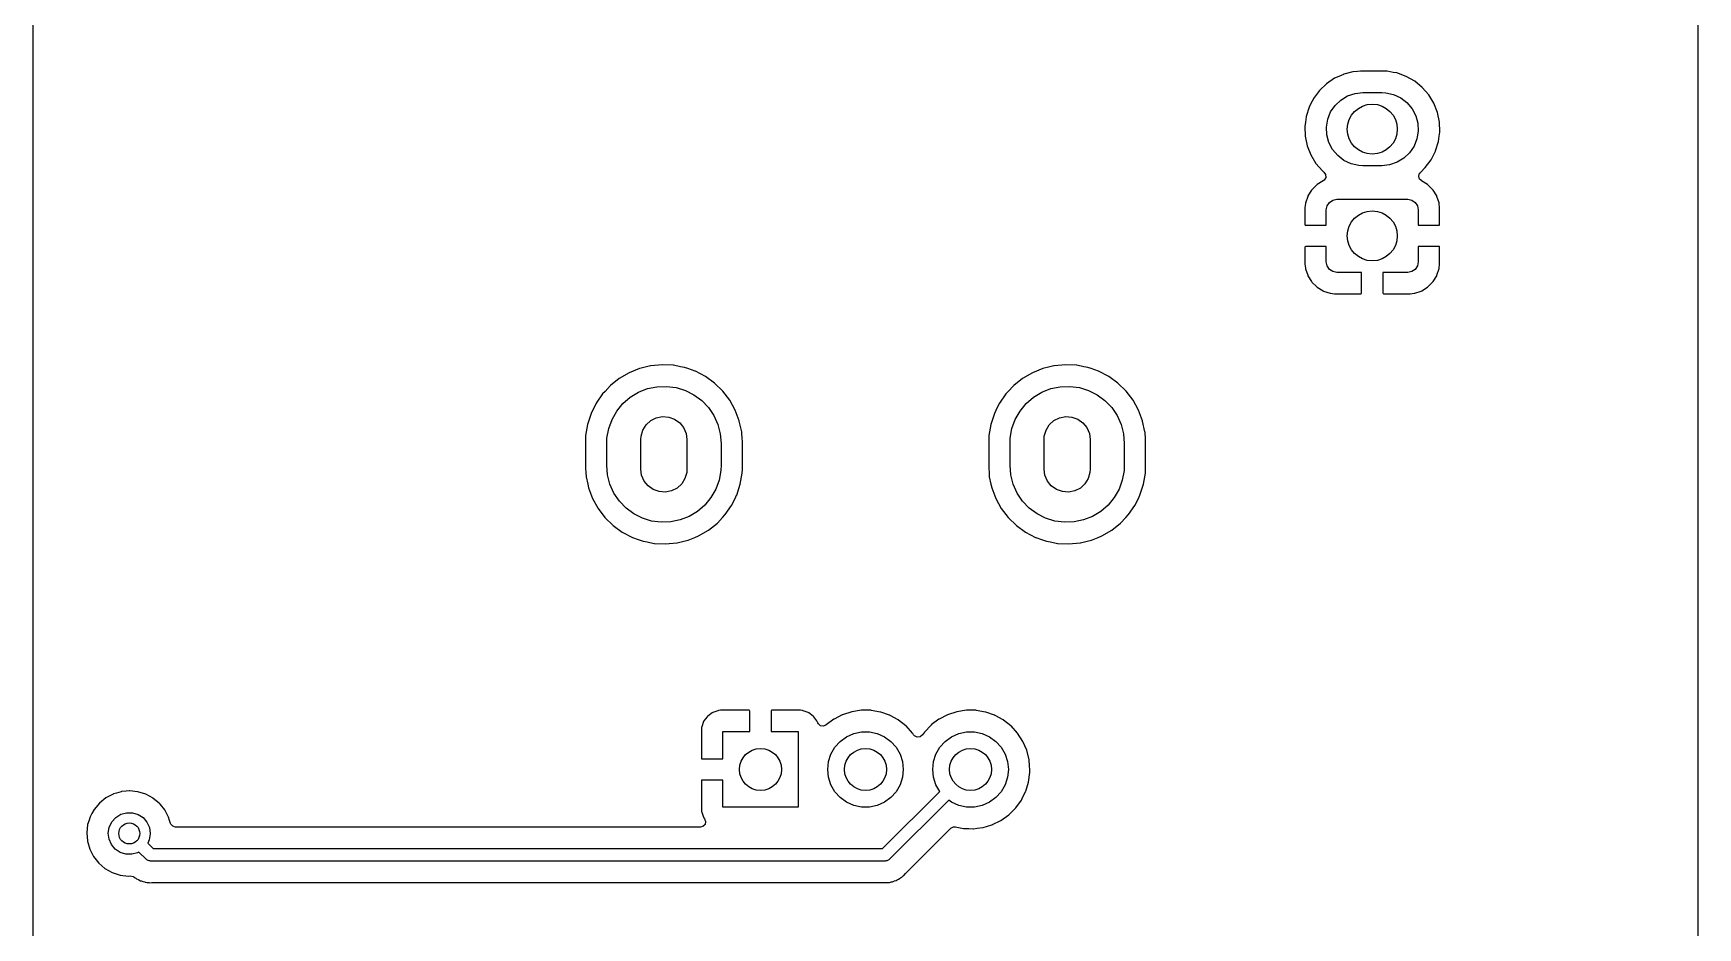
# Model space of a CAD drawing. Extents: x 84 to 124, y -235 to -33.
# Drawn here: x 84.33 to 123.95, y -183.48 to -162.19 of the extents above; entities that cross this region are included whole.
import ezdxf

# ---------------------------------------------------------------- set-up
doc = ezdxf.new("R2010")
doc.units = 0
doc.layers.add('BLACK', color=7, linetype='CONTINUOUS')

msp = doc.modelspace()

# ---------------------------------------------------------------- linework, layer by layer
at = {"layer": 'BLACK', "linetype": 'CONTINUOUS'}
for p, q in [((84.3285, -234.96), (84.3285, -33.0295)), ((123.951, -33.0295), (123.951, -234.96)), ((115.406, -163.222), (115.307, -163.266)), ((115.516, -163.172), (115.406, -163.222)), ((115.52, -163.17), (115.516, -163.172)), ((115.516, -163.172), (115.516, -163.172)), ((115.526, -163.169), (115.52, -163.17)), ((115.742, -163.113), (115.526, -163.169)), ((115.526, -163.169), (115.526, -163.169)), ((115.747, -163.111), (115.742, -163.113)), ((115.742, -163.113), (115.742, -163.113)), ((115.752, -163.111), (115.747, -163.111)), ((115.853, -163.102), (115.752, -163.111)), ((115.752, -163.111), (115.752, -163.111)), ((115.921, -163.096), (115.853, -163.102)), ((116.536, -163.096), (115.921, -163.096)), ((116.537, -163.097), (116.536, -163.096)), ((116.556, -163.097), (116.537, -163.097)), ((116.537, -163.097), (116.537, -163.097)), ((116.56, -163.098), (116.556, -163.097)), ((116.556, -163.097), (116.556, -163.097)), ((116.704, -163.124), (116.56, -163.098)), ((116.785, -163.138), (116.704, -163.124)), ((116.79, -163.139), (116.785, -163.138)), ((116.785, -163.138), (116.785, -163.138)), ((117.01, -163.219), (116.79, -163.139)), ((117.214, -163.335), (117.01, -163.219)), ((114.944, -163.558), (114.804, -163.746)), ((115.113, -163.397), (114.944, -163.558)), ((115.307, -163.266), (115.113, -163.397)), ((115.615, -163.685), (115.793, -163.625)), ((115.793, -163.625), (115.98, -163.605)), ((115.98, -163.605), (116.43, -163.605)), ((116.43, -163.605), (116.527, -163.61)), ((116.527, -163.61), (116.71, -163.651)), ((117.395, -163.483), (117.214, -163.335)), ((117.548, -163.66), (117.395, -163.483)), ((114.698, -163.954), (114.629, -164.178)), ((114.744, -163.865), (114.698, -163.954)), ((114.802, -163.751), (114.744, -163.865)), ((114.804, -163.746), (114.802, -163.751)), ((114.802, -163.751), (114.802, -163.751)), ((115.212, -164.067), (115.317, -163.911)), ((115.317, -163.911), (115.454, -163.782)), ((115.454, -163.782), (115.615, -163.685)), ((116.71, -163.651), (116.881, -163.731)), ((116.881, -163.731), (117.03, -163.845)), ((117.03, -163.845), (117.151, -163.989)), ((117.151, -163.989), (117.239, -164.155)), ((117.669, -163.86), (117.548, -163.66)), ((117.755, -164.077), (117.669, -163.86)), ((114.611, -164.312), (114.598, -164.41)), ((114.598, -164.41), (114.607, -164.644)), ((114.628, -164.183), (114.611, -164.312)), ((114.629, -164.178), (114.628, -164.183)), ((114.628, -164.183), (114.628, -164.183)), ((115.111, -164.426), (115.142, -164.241)), ((115.121, -164.614), (115.111, -164.426)), ((115.142, -164.241), (115.212, -164.067)), ((117.239, -164.155), (117.289, -164.336)), ((117.289, -164.336), (117.299, -164.524)), ((117.803, -164.306), (117.755, -164.077)), ((117.812, -164.54), (117.803, -164.306)), ((114.607, -164.644), (114.655, -164.873)), ((115.171, -164.795), (115.121, -164.614)), ((115.259, -164.961), (115.171, -164.795)), ((117.268, -164.709), (117.198, -164.883)), ((117.299, -164.524), (117.268, -164.709)), ((117.712, -164.995), (117.781, -164.772)), ((117.781, -164.772), (117.798, -164.644)), ((117.798, -164.644), (117.811, -164.545)), ((117.811, -164.545), (117.812, -164.54)), ((117.811, -164.545), (117.811, -164.545)), ((114.655, -164.873), (114.741, -165.09)), ((114.741, -165.09), (114.862, -165.29)), ((115.38, -165.105), (115.259, -164.961)), ((115.529, -165.219), (115.38, -165.105)), ((115.7, -165.299), (115.529, -165.219)), ((116.956, -165.168), (116.795, -165.265)), ((117.093, -165.039), (116.956, -165.168)), ((117.198, -164.883), (117.093, -165.039)), ((117.466, -165.392), (117.606, -165.204)), ((117.606, -165.204), (117.661, -165.095)), ((117.661, -165.095), (117.709, -165)), ((117.709, -165), (117.712, -164.995)), ((117.709, -165), (117.709, -165)), ((114.862, -165.29), (115.015, -165.467)), ((115.015, -165.467), (115.02, -165.47)), ((115.02, -165.47), (115.053, -165.498)), ((115.053, -165.498), (115.093, -165.556)), ((115.093, -165.556), (115.095, -165.627)), ((115.883, -165.34), (115.7, -165.299)), ((115.98, -165.345), (115.883, -165.34)), ((116.43, -165.345), (115.98, -165.345)), ((116.617, -165.325), (116.43, -165.345)), ((116.795, -165.265), (116.617, -165.325)), ((117.31, -165.594), (117.33, -165.526)), ((117.329, -165.662), (117.31, -165.594)), ((117.33, -165.526), (117.349, -165.504)), ((117.349, -165.504), (117.466, -165.392)), ((114.757, -165.928), (114.672, -166.066)), ((114.766, -165.917), (114.757, -165.928)), ((114.881, -165.802), (114.766, -165.917)), ((114.892, -165.793), (114.881, -165.802)), ((115.036, -165.704), (114.892, -165.793)), ((115.058, -165.688), (115.036, -165.703)), ((115.036, -165.703), (115.036, -165.704)), ((115.095, -165.627), (115.058, -165.688)), ((117.374, -165.701), (117.329, -165.662)), ((117.373, -165.703), (117.374, -165.701)), ((117.517, -165.792), (117.373, -165.703)), ((117.528, -165.801), (117.517, -165.792)), ((117.643, -165.916), (117.528, -165.801)), ((117.652, -165.927), (117.643, -165.916)), ((117.737, -166.065), (117.652, -165.927)), ((114.612, -166.247), (114.602, -166.341)), ((114.602, -166.341), (114.602, -166.348)), ((114.602, -166.348), (114.602, -166.743)), ((114.615, -166.234), (114.612, -166.247)), ((114.666, -166.079), (114.615, -166.234)), ((114.672, -166.066), (114.666, -166.079)), ((115.11, -166.395), (115.129, -166.299)), ((115.11, -166.761), (115.11, -166.395)), ((115.129, -166.299), (115.183, -166.218)), ((115.183, -166.218), (115.264, -166.164)), ((115.264, -166.164), (115.36, -166.145)), ((115.36, -166.145), (117.05, -166.145)), ((117.05, -166.145), (117.146, -166.164)), ((117.146, -166.164), (117.227, -166.218)), ((117.227, -166.218), (117.281, -166.299)), ((117.281, -166.299), (117.3, -166.395)), ((117.3, -166.395), (117.3, -166.761)), ((117.743, -166.078), (117.737, -166.065)), ((117.795, -166.232), (117.743, -166.078)), ((117.798, -166.246), (117.795, -166.232)), ((117.808, -166.341), (117.798, -166.246)), ((117.808, -166.348), (117.808, -166.341)), ((117.808, -166.747), (117.808, -166.348)), ((114.602, -166.743), (114.606, -166.758)), ((114.606, -166.758), (114.608, -166.759)), ((114.608, -166.759), (114.616, -166.761)), ((114.616, -166.761), (115.11, -166.761)), ((117.3, -166.761), (117.79, -166.761)), ((117.79, -166.761), (117.805, -166.757)), ((117.805, -166.757), (117.806, -166.755)), ((117.806, -166.755), (117.808, -166.747)), ((114.604, -167.275), (114.602, -167.283)), ((114.602, -167.283), (114.602, -167.682)), ((114.605, -167.273), (114.604, -167.275)), ((114.62, -167.269), (114.605, -167.273)), ((115.11, -167.269), (114.62, -167.269)), ((115.11, -167.635), (115.11, -167.269)), ((117.794, -167.269), (117.3, -167.269)), ((117.3, -167.269), (117.3, -167.635)), ((117.802, -167.271), (117.794, -167.269)), ((117.804, -167.272), (117.802, -167.271)), ((117.808, -167.287), (117.804, -167.272)), ((117.808, -167.682), (117.808, -167.287)), ((114.602, -167.682), (114.602, -167.689)), ((114.602, -167.689), (114.612, -167.784)), ((114.612, -167.784), (114.615, -167.798)), ((114.615, -167.798), (114.667, -167.952)), ((114.667, -167.952), (114.673, -167.965)), ((114.673, -167.965), (114.758, -168.103)), ((115.129, -167.731), (115.11, -167.635)), ((115.183, -167.812), (115.129, -167.731)), ((115.264, -167.866), (115.183, -167.812)), ((115.36, -167.885), (115.264, -167.866)), ((115.951, -167.885), (115.36, -167.885)), ((115.951, -168.379), (115.951, -167.885)), ((117.05, -167.885), (116.459, -167.885)), ((116.459, -167.885), (116.459, -168.375)), ((117.146, -167.866), (117.05, -167.885)), ((117.227, -167.812), (117.146, -167.866)), ((117.281, -167.731), (117.227, -167.812)), ((117.3, -167.635), (117.281, -167.731)), ((117.653, -168.102), (117.738, -167.964)), ((117.738, -167.964), (117.744, -167.951)), ((117.744, -167.951), (117.795, -167.796)), ((117.795, -167.796), (117.798, -167.783)), ((117.798, -167.783), (117.808, -167.689)), ((117.808, -167.689), (117.808, -167.682)), ((114.758, -168.103), (114.767, -168.114)), ((114.767, -168.114), (114.882, -168.229)), ((114.882, -168.229), (114.893, -168.238)), ((114.893, -168.238), (115.031, -168.323)), ((115.031, -168.323), (115.044, -168.329)), ((115.044, -168.329), (115.199, -168.38)), ((115.199, -168.38), (115.212, -168.383)), ((115.212, -168.383), (115.306, -168.393)), ((115.306, -168.393), (115.313, -168.393)), ((115.313, -168.393), (115.933, -168.393)), ((115.933, -168.393), (115.948, -168.389)), ((115.948, -168.389), (115.949, -168.387)), ((115.949, -168.387), (115.951, -168.379)), ((116.459, -168.375), (116.463, -168.39)), ((116.463, -168.39), (116.465, -168.391)), ((116.465, -168.391), (116.473, -168.393)), ((116.473, -168.393), (117.097, -168.393)), ((117.097, -168.393), (117.104, -168.393)), ((117.104, -168.393), (117.199, -168.383)), ((117.199, -168.383), (117.213, -168.38)), ((117.213, -168.38), (117.367, -168.328)), ((117.367, -168.328), (117.38, -168.322)), ((117.38, -168.322), (117.518, -168.237)), ((117.518, -168.237), (117.529, -168.228)), ((117.529, -168.228), (117.644, -168.113)), ((117.644, -168.113), (117.653, -168.102)), ((98.5128, -170.274), (98.2788, -170.411)), ((98.5171, -170.272), (98.5128, -170.274)), ((98.7599, -170.174), (98.5171, -170.272)), ((98.7642, -170.172), (98.7599, -170.174)), ((98.7599, -170.174), (98.7599, -170.174)), ((98.8931, -170.141), (98.7642, -170.172)), ((99.0231, -170.109), (98.8931, -170.141)), ((99.0276, -170.108), (99.0231, -170.109)), ((99.0231, -170.109), (99.0231, -170.109)), ((99.2975, -170.082), (99.0276, -170.108)), ((99.3021, -170.082), (99.2975, -170.082)), ((99.5638, -170.095), (99.3021, -170.082)), ((99.3021, -170.082), (99.3021, -170.082)), ((99.5683, -170.095), (99.5638, -170.095)), ((99.5638, -170.095), (99.5638, -170.095)), ((99.5728, -170.096), (99.5683, -170.095)), ((99.7363, -170.129), (99.5728, -170.096)), ((99.5728, -170.096), (99.5728, -170.096)), ((99.8344, -170.148), (99.7363, -170.129)), ((99.908, -170.174), (99.8344, -170.148)), ((100.086, -170.237), (99.908, -170.174)), ((100.09, -170.238), (100.086, -170.237)), ((100.086, -170.237), (100.086, -170.237)), ((100.33, -170.364), (100.09, -170.238)), ((100.549, -170.524), (100.33, -170.364)), ((108.113, -170.274), (107.879, -170.411)), ((108.117, -170.272), (108.113, -170.274)), ((108.36, -170.174), (108.117, -170.272)), ((108.364, -170.172), (108.36, -170.174)), ((108.36, -170.174), (108.36, -170.174)), ((108.493, -170.141), (108.364, -170.172)), ((108.623, -170.109), (108.493, -170.141)), ((108.628, -170.108), (108.623, -170.109)), ((108.623, -170.109), (108.623, -170.109)), ((108.897, -170.082), (108.628, -170.108)), ((108.902, -170.082), (108.897, -170.082)), ((109.164, -170.095), (108.902, -170.082)), ((108.902, -170.082), (108.902, -170.082)), ((109.168, -170.095), (109.164, -170.095)), ((109.164, -170.095), (109.164, -170.095)), ((109.173, -170.096), (109.168, -170.095)), ((109.336, -170.129), (109.173, -170.096)), ((109.173, -170.096), (109.173, -170.096)), ((109.434, -170.148), (109.336, -170.129)), ((109.508, -170.174), (109.434, -170.148)), ((109.686, -170.237), (109.508, -170.174)), ((109.69, -170.238), (109.686, -170.237)), ((109.686, -170.237), (109.686, -170.237)), ((109.93, -170.364), (109.69, -170.238)), ((110.149, -170.524), (109.93, -170.364)), ((97.9392, -170.717), (97.882, -170.779)), ((98.0639, -170.584), (97.9392, -170.717)), ((98.0671, -170.58), (98.0639, -170.584)), ((98.2788, -170.411), (98.0671, -170.58)), ((98.5387, -170.856), (98.7353, -170.737)), ((98.7353, -170.737), (98.9492, -170.652)), ((98.9492, -170.652), (99.1743, -170.605)), ((99.1743, -170.605), (99.4041, -170.597)), ((99.4041, -170.597), (99.632, -170.627)), ((99.632, -170.627), (99.8517, -170.695)), ((99.8517, -170.695), (100.057, -170.799)), ((100.743, -170.714), (100.549, -170.524)), ((100.908, -170.929), (100.743, -170.714)), ((107.539, -170.717), (107.482, -170.779)), ((107.664, -170.584), (107.539, -170.717)), ((107.667, -170.58), (107.664, -170.584)), ((107.879, -170.411), (107.667, -170.58)), ((108.139, -170.856), (108.335, -170.737)), ((108.335, -170.737), (108.549, -170.652)), ((108.549, -170.652), (108.774, -170.605)), ((108.774, -170.605), (109.004, -170.597)), ((109.004, -170.597), (109.232, -170.627)), ((109.232, -170.627), (109.452, -170.695)), ((109.452, -170.695), (109.657, -170.799)), ((110.343, -170.714), (110.149, -170.524)), ((110.508, -170.929), (110.343, -170.714)), ((97.7254, -171.005), (97.6433, -171.17)), ((97.7274, -171.001), (97.7254, -171.005)), ((97.7254, -171.005), (97.7254, -171.005)), ((97.882, -170.779), (97.7274, -171.001)), ((98.2192, -171.185), (98.365, -171.007)), ((98.365, -171.007), (98.5387, -170.856)), ((100.057, -170.799), (100.241, -170.936)), ((100.241, -170.936), (100.4, -171.103)), ((100.4, -171.103), (100.528, -171.294)), ((101.039, -171.166), (100.908, -170.929)), ((101.135, -171.42), (101.039, -171.166)), ((107.325, -171.005), (107.243, -171.17)), ((107.327, -171.001), (107.325, -171.005)), ((107.325, -171.005), (107.325, -171.005)), ((107.482, -170.779), (107.327, -171.001)), ((107.819, -171.185), (107.965, -171.007)), ((107.965, -171.007), (108.139, -170.856)), ((109.657, -170.799), (109.841, -170.936)), ((109.841, -170.936), (110, -171.103)), ((110, -171.103), (110.128, -171.294)), ((110.639, -171.166), (110.508, -170.929)), ((110.735, -171.42), (110.639, -171.166)), ((97.5222, -171.502), (97.4758, -171.769)), ((97.6066, -171.244), (97.5222, -171.502)), ((97.6433, -171.17), (97.6066, -171.244)), ((98.027, -171.601), (98.1054, -171.385)), ((98.1054, -171.385), (98.2192, -171.185)), ((98.8375, -171.641), (98.9162, -171.514)), ((98.9162, -171.514), (99.0261, -171.413)), ((99.0261, -171.413), (99.1591, -171.346)), ((99.1591, -171.346), (99.3055, -171.316)), ((99.3055, -171.316), (99.4544, -171.327)), ((99.4544, -171.327), (99.5948, -171.378)), ((99.5948, -171.378), (99.7165, -171.464)), ((99.7165, -171.464), (99.8104, -171.58)), ((100.528, -171.294), (100.623, -171.503)), ((100.623, -171.503), (100.681, -171.726)), ((101.136, -171.424), (101.135, -171.42)), ((101.193, -171.68), (101.136, -171.424)), ((101.136, -171.424), (101.136, -171.424)), ((107.122, -171.502), (107.076, -171.769)), ((107.207, -171.244), (107.122, -171.502)), ((107.243, -171.17), (107.207, -171.244)), ((107.627, -171.601), (107.705, -171.385)), ((107.705, -171.385), (107.819, -171.185)), ((108.438, -171.641), (108.516, -171.514)), ((108.516, -171.514), (108.626, -171.413)), ((108.626, -171.413), (108.759, -171.346)), ((108.759, -171.346), (108.905, -171.316)), ((108.905, -171.316), (109.054, -171.327)), ((109.054, -171.327), (109.195, -171.378)), ((109.195, -171.378), (109.317, -171.464)), ((109.317, -171.464), (109.41, -171.58)), ((110.128, -171.294), (110.223, -171.503)), ((110.223, -171.503), (110.281, -171.726)), ((110.736, -171.424), (110.735, -171.42)), ((110.793, -171.68), (110.736, -171.424)), ((110.736, -171.424), (110.736, -171.424)), ((97.4758, -171.769), (97.4715, -171.855)), ((97.4715, -171.855), (97.4715, -172.544)), ((97.98, -171.955), (97.986, -171.827)), ((97.98, -172.475), (97.98, -171.955)), ((97.986, -171.827), (98.027, -171.601)), ((98.79, -171.865), (98.7959, -171.785)), ((98.79, -172.565), (98.79, -171.865)), ((98.7959, -171.785), (98.8375, -171.641)), ((99.8104, -171.58), (99.8697, -171.717)), ((99.8697, -171.717), (99.89, -171.865)), ((99.89, -171.865), (99.89, -172.565)), ((100.681, -171.726), (100.7, -171.955)), ((100.7, -171.955), (100.7, -172.475)), ((101.194, -171.685), (101.193, -171.68)), ((101.194, -171.689), (101.194, -171.685)), ((101.206, -171.856), (101.194, -171.689)), ((101.209, -171.886), (101.206, -171.856)), ((101.209, -172.575), (101.209, -171.886)), ((107.076, -171.769), (107.072, -171.855)), ((107.072, -171.855), (107.072, -172.544)), ((107.58, -171.955), (107.586, -171.827)), ((107.58, -172.475), (107.58, -171.955)), ((107.586, -171.827), (107.627, -171.601)), ((108.39, -171.865), (108.396, -171.785)), ((108.39, -172.565), (108.39, -171.865)), ((108.396, -171.785), (108.438, -171.641)), ((109.41, -171.58), (109.47, -171.717)), ((109.47, -171.717), (109.49, -171.865)), ((109.49, -171.865), (109.49, -172.565)), ((110.281, -171.726), (110.3, -171.955)), ((110.3, -171.955), (110.3, -172.475)), ((110.794, -171.685), (110.793, -171.68)), ((110.794, -171.689), (110.794, -171.685)), ((110.806, -171.856), (110.794, -171.689)), ((110.808, -171.886), (110.806, -171.856)), ((110.808, -172.575), (110.808, -171.886)), ((97.4715, -172.544), (97.4717, -172.546)), ((97.4717, -172.546), (97.4717, -172.546)), ((97.4717, -172.546), (97.4797, -172.657)), ((97.4797, -172.657), (97.4861, -172.745)), ((97.4861, -172.745), (97.4871, -172.75)), ((97.4871, -172.75), (97.4871, -172.75)), ((97.4871, -172.75), (97.5265, -172.928)), ((97.9994, -172.704), (97.98, -172.475)), ((98.0572, -172.927), (97.9994, -172.704)), ((98.8103, -172.713), (98.79, -172.565)), ((98.8695, -172.85), (98.8103, -172.713)), ((99.8841, -172.645), (99.8424, -172.789)), ((99.89, -172.565), (99.8841, -172.645)), ((100.694, -172.603), (100.653, -172.829)), ((100.7, -172.475), (100.694, -172.603)), ((101.158, -172.928), (101.204, -172.661)), ((101.204, -172.661), (101.209, -172.575)), ((107.072, -172.544), (107.072, -172.546)), ((107.072, -172.546), (107.08, -172.657)), ((107.072, -172.546), (107.072, -172.546)), ((107.08, -172.657), (107.086, -172.745)), ((107.086, -172.745), (107.087, -172.75)), ((107.087, -172.75), (107.087, -172.75)), ((107.087, -172.75), (107.126, -172.928)), ((107.599, -172.704), (107.58, -172.475)), ((107.657, -172.927), (107.599, -172.704)), ((108.41, -172.713), (108.39, -172.565)), ((108.47, -172.85), (108.41, -172.713)), ((109.484, -172.645), (109.442, -172.789)), ((109.49, -172.565), (109.484, -172.645)), ((110.294, -172.603), (110.253, -172.829)), ((110.3, -172.475), (110.294, -172.603)), ((110.758, -172.928), (110.804, -172.661)), ((110.804, -172.661), (110.808, -172.575)), ((97.5265, -172.928), (97.5446, -173.01)), ((97.5446, -173.01), (97.6407, -173.264)), ((98.1517, -173.136), (98.0572, -172.927)), ((98.2801, -173.327), (98.1517, -173.136)), ((98.9635, -172.966), (98.8695, -172.85)), ((99.0852, -173.052), (98.9635, -172.966)), ((99.2256, -173.103), (99.0852, -173.052)), ((99.3745, -173.114), (99.2256, -173.103)), ((99.5209, -173.084), (99.3745, -173.114)), ((99.6539, -173.017), (99.5209, -173.084)), ((99.7638, -172.916), (99.6539, -173.017)), ((99.8424, -172.789), (99.7638, -172.916)), ((100.575, -173.045), (100.461, -173.245)), ((100.653, -172.829), (100.575, -173.045)), ((101.073, -173.186), (101.158, -172.928)), ((107.126, -172.928), (107.145, -173.01)), ((107.145, -173.01), (107.241, -173.264)), ((107.752, -173.136), (107.657, -172.927)), ((107.88, -173.327), (107.752, -173.136)), ((108.563, -172.966), (108.47, -172.85)), ((108.685, -173.052), (108.563, -172.966)), ((108.826, -173.103), (108.685, -173.052)), ((108.975, -173.114), (108.826, -173.103)), ((109.121, -173.084), (108.975, -173.114)), ((109.254, -173.017), (109.121, -173.084)), ((109.364, -172.916), (109.254, -173.017)), ((109.442, -172.789), (109.364, -172.916)), ((110.175, -173.045), (110.061, -173.245)), ((110.253, -172.829), (110.175, -173.045)), ((110.673, -173.186), (110.758, -172.928)), ((97.6407, -173.264), (97.7723, -173.501)), ((97.7723, -173.501), (97.9368, -173.716)), ((98.4388, -173.494), (98.2801, -173.327)), ((98.6233, -173.631), (98.4388, -173.494)), ((100.315, -173.423), (100.141, -173.574)), ((100.461, -173.245), (100.315, -173.423)), ((100.798, -173.651), (100.953, -173.429)), ((100.953, -173.429), (101.035, -173.264)), ((101.035, -173.264), (101.071, -173.19)), ((101.071, -173.19), (101.073, -173.186)), ((101.071, -173.19), (101.071, -173.19)), ((107.241, -173.264), (107.372, -173.501)), ((107.372, -173.501), (107.537, -173.716)), ((108.039, -173.494), (107.88, -173.327)), ((108.223, -173.631), (108.039, -173.494)), ((109.915, -173.423), (109.741, -173.574)), ((110.061, -173.245), (109.915, -173.423)), ((110.398, -173.651), (110.553, -173.429)), ((110.553, -173.429), (110.635, -173.264)), ((110.635, -173.264), (110.671, -173.19)), ((110.671, -173.19), (110.673, -173.186)), ((110.671, -173.19), (110.671, -173.19)), ((97.9368, -173.716), (98.1307, -173.906)), ((98.1307, -173.906), (98.35, -174.066)), ((98.8283, -173.735), (98.6233, -173.631)), ((99.048, -173.803), (98.8283, -173.735)), ((99.2759, -173.833), (99.048, -173.803)), ((99.5057, -173.825), (99.2759, -173.833)), ((99.7308, -173.778), (99.5057, -173.825)), ((99.9447, -173.693), (99.7308, -173.778)), ((100.141, -173.574), (99.9447, -173.693)), ((100.401, -174.019), (100.613, -173.85)), ((100.613, -173.85), (100.734, -173.72)), ((100.734, -173.72), (100.795, -173.655)), ((100.795, -173.655), (100.798, -173.651)), ((100.795, -173.655), (100.795, -173.655)), ((107.537, -173.716), (107.731, -173.906)), ((107.731, -173.906), (107.95, -174.066)), ((108.428, -173.735), (108.223, -173.631)), ((108.648, -173.803), (108.428, -173.735)), ((108.876, -173.833), (108.648, -173.803)), ((109.106, -173.825), (108.876, -173.833)), ((109.331, -173.778), (109.106, -173.825)), ((109.545, -173.693), (109.331, -173.778)), ((109.741, -173.574), (109.545, -173.693)), ((110.001, -174.019), (110.213, -173.85)), ((110.213, -173.85), (110.334, -173.72)), ((110.334, -173.72), (110.395, -173.655)), ((110.395, -173.655), (110.398, -173.651)), ((110.395, -173.655), (110.395, -173.655)), ((98.35, -174.066), (98.5899, -174.192)), ((98.5899, -174.192), (98.5942, -174.193)), ((98.5942, -174.193), (98.5943, -174.193)), ((98.5943, -174.193), (98.7271, -174.24)), ((98.7271, -174.24), (98.8456, -174.282)), ((98.8456, -174.282), (98.9437, -174.301)), ((98.9437, -174.301), (99.1072, -174.334)), ((99.1072, -174.334), (99.1072, -174.334)), ((99.1072, -174.334), (99.1117, -174.335)), ((99.1117, -174.335), (99.1162, -174.335)), ((99.1162, -174.335), (99.1162, -174.335)), ((99.1162, -174.335), (99.3779, -174.348)), ((99.3825, -174.348), (99.6524, -174.322)), ((99.6524, -174.322), (99.6569, -174.321)), ((99.6569, -174.321), (99.8166, -174.282)), ((99.6569, -174.321), (99.6569, -174.321)), ((99.8166, -174.282), (99.9158, -174.258)), ((99.9158, -174.258), (100.075, -174.193)), ((100.075, -174.193), (100.163, -174.158)), ((100.163, -174.158), (100.167, -174.156)), ((100.163, -174.158), (100.163, -174.158)), ((100.167, -174.156), (100.401, -174.019)), ((107.95, -174.066), (108.19, -174.192)), ((108.19, -174.192), (108.194, -174.193)), ((108.194, -174.193), (108.194, -174.193)), ((108.194, -174.193), (108.327, -174.24)), ((108.327, -174.24), (108.446, -174.282)), ((108.446, -174.282), (108.544, -174.301)), ((108.544, -174.301), (108.707, -174.334)), ((108.707, -174.334), (108.707, -174.334)), ((108.707, -174.334), (108.712, -174.335)), ((108.712, -174.335), (108.716, -174.335)), ((108.716, -174.335), (108.716, -174.335)), ((108.716, -174.335), (108.978, -174.348)), ((108.983, -174.348), (109.252, -174.322)), ((109.252, -174.322), (109.257, -174.321)), ((109.257, -174.321), (109.417, -174.282)), ((109.257, -174.321), (109.257, -174.321)), ((109.417, -174.282), (109.516, -174.258)), ((109.516, -174.258), (109.675, -174.193)), ((109.675, -174.193), (109.763, -174.158)), ((109.763, -174.158), (109.767, -174.156)), ((109.763, -174.158), (109.763, -174.158)), ((109.767, -174.156), (110.001, -174.019)), ((99.3779, -174.348), (99.3779, -174.348)), ((99.3779, -174.348), (99.3825, -174.348)), ((108.978, -174.348), (108.978, -174.348)), ((108.978, -174.348), (108.983, -174.348)), ((100.242, -178.697), (100.238, -178.713)), ((100.287, -178.577), (100.242, -178.697)), ((100.295, -178.561), (100.287, -178.577)), ((100.372, -178.459), (100.295, -178.561)), ((100.384, -178.447), (100.372, -178.459)), ((100.486, -178.37), (100.384, -178.447)), ((100.502, -178.362), (100.486, -178.37)), ((100.622, -178.317), (100.502, -178.362)), ((100.638, -178.313), (100.622, -178.317)), ((100.689, -178.307), (100.638, -178.313)), ((100.695, -178.307), (100.689, -178.307)), ((101.372, -178.307), (100.695, -178.307)), ((101.38, -178.309), (101.372, -178.307)), ((101.382, -178.31), (101.38, -178.309)), ((101.386, -178.325), (101.382, -178.31)), ((101.386, -178.815), (101.386, -178.325)), ((101.896, -178.313), (101.894, -178.321)), ((101.894, -178.321), (101.894, -178.815)), ((101.897, -178.311), (101.896, -178.313)), ((101.912, -178.307), (101.897, -178.311)), ((102.585, -178.307), (101.912, -178.307)), ((102.591, -178.307), (102.585, -178.307)), ((102.642, -178.313), (102.591, -178.307)), ((102.658, -178.317), (102.642, -178.313)), ((102.778, -178.362), (102.658, -178.317)), ((102.794, -178.37), (102.778, -178.362)), ((102.896, -178.447), (102.794, -178.37)), ((102.908, -178.459), (102.896, -178.447)), ((102.985, -178.561), (102.908, -178.459)), ((102.993, -178.577), (102.985, -178.561)), ((103.004, -178.605), (102.993, -178.577)), ((103.017, -178.63), (103.004, -178.605)), ((103.071, -178.676), (103.017, -178.63)), ((103.141, -178.685), (103.071, -178.676)), ((103.201, -178.657), (103.141, -178.685)), ((103.202, -178.658), (103.201, -178.657)), ((103.206, -178.655), (103.202, -178.658)), ((103.383, -178.522), (103.206, -178.655)), ((103.387, -178.519), (103.383, -178.522)), ((103.383, -178.522), (103.383, -178.522)), ((103.391, -178.517), (103.387, -178.519)), ((103.588, -178.414), (103.391, -178.517)), ((103.592, -178.412), (103.588, -178.414)), ((103.588, -178.414), (103.588, -178.414)), ((103.812, -178.34), (103.592, -178.412)), ((104.041, -178.305), (103.812, -178.34)), ((104.047, -178.305), (104.041, -178.305)), ((104.196, -178.307), (104.047, -178.305)), ((104.047, -178.305), (104.047, -178.305)), ((104.273, -178.308), (104.196, -178.307)), ((104.278, -178.309), (104.273, -178.308)), ((104.496, -178.348), (104.278, -178.309)), ((104.278, -178.309), (104.278, -178.309)), ((104.501, -178.349), (104.496, -178.348)), ((104.496, -178.348), (104.496, -178.348)), ((104.506, -178.35), (104.501, -178.349)), ((104.714, -178.424), (104.506, -178.35)), ((104.506, -178.35), (104.506, -178.35)), ((104.719, -178.426), (104.714, -178.424)), ((104.714, -178.424), (104.714, -178.424)), ((104.724, -178.428), (104.719, -178.426)), ((104.918, -178.535), (104.724, -178.428)), ((104.724, -178.428), (104.724, -178.428)), ((104.922, -178.538), (104.918, -178.535)), ((104.918, -178.535), (104.918, -178.535)), ((104.926, -178.541), (104.922, -178.538)), ((105.1, -178.678), (104.926, -178.541)), ((104.926, -178.541), (104.926, -178.541)), ((105.104, -178.681), (105.1, -178.678)), ((105.1, -178.678), (105.1, -178.678)), ((105.26, -178.853), (105.104, -178.681)), ((105.702, -178.658), (105.542, -178.826)), ((105.706, -178.655), (105.702, -178.658)), ((105.883, -178.522), (105.706, -178.655)), ((105.887, -178.519), (105.883, -178.522)), ((105.883, -178.522), (105.883, -178.522)), ((105.891, -178.517), (105.887, -178.519)), ((106.088, -178.414), (105.891, -178.517)), ((106.092, -178.412), (106.088, -178.414)), ((106.088, -178.414), (106.088, -178.414)), ((106.312, -178.34), (106.092, -178.412)), ((106.541, -178.305), (106.312, -178.34)), ((106.547, -178.305), (106.541, -178.305)), ((106.696, -178.307), (106.547, -178.305)), ((106.547, -178.305), (106.547, -178.305)), ((106.773, -178.308), (106.696, -178.307)), ((106.778, -178.309), (106.773, -178.308)), ((106.996, -178.348), (106.778, -178.309)), ((106.778, -178.309), (106.778, -178.309)), ((107.001, -178.349), (106.996, -178.348)), ((106.996, -178.348), (106.996, -178.348)), ((107.006, -178.35), (107.001, -178.349)), ((107.214, -178.424), (107.006, -178.35)), ((107.006, -178.35), (107.006, -178.35)), ((107.219, -178.426), (107.214, -178.424)), ((107.214, -178.424), (107.214, -178.424)), ((107.224, -178.428), (107.219, -178.426)), ((107.418, -178.535), (107.224, -178.428)), ((107.224, -178.428), (107.224, -178.428)), ((107.422, -178.538), (107.418, -178.535)), ((107.418, -178.535), (107.418, -178.535)), ((107.426, -178.541), (107.422, -178.538)), ((107.6, -178.678), (107.426, -178.541)), ((107.426, -178.541), (107.426, -178.541)), ((107.604, -178.681), (107.6, -178.678)), ((107.6, -178.678), (107.6, -178.678)), ((107.76, -178.853), (107.604, -178.681)), ((100.238, -178.713), (100.232, -178.764)), ((100.232, -178.764), (100.232, -178.77)), ((100.232, -178.77), (100.232, -179.443)), ((100.74, -179.461), (100.74, -178.815)), ((100.74, -178.815), (101.386, -178.815)), ((101.894, -178.815), (102.54, -178.815)), ((102.54, -178.815), (102.54, -180.615)), ((103.412, -179.186), (103.538, -179.046)), ((103.538, -179.046), (103.69, -178.936)), ((103.69, -178.936), (103.862, -178.859)), ((103.862, -178.859), (104.046, -178.82)), ((104.046, -178.82), (104.234, -178.82)), ((104.234, -178.82), (104.418, -178.859)), ((104.418, -178.859), (104.59, -178.936)), ((104.59, -178.936), (104.742, -179.046)), ((104.742, -179.046), (104.868, -179.186)), ((105.263, -178.857), (105.26, -178.853)), ((105.285, -178.892), (105.263, -178.857)), ((105.263, -178.857), (105.263, -178.857)), ((105.306, -178.916), (105.285, -178.892)), ((105.369, -178.947), (105.306, -178.916)), ((105.44, -178.939), (105.369, -178.947)), ((105.495, -178.894), (105.44, -178.939)), ((105.542, -178.826), (105.495, -178.894)), ((105.912, -179.186), (106.038, -179.046)), ((106.038, -179.046), (106.19, -178.936)), ((106.19, -178.936), (106.362, -178.859)), ((106.362, -178.859), (106.546, -178.82)), ((106.546, -178.82), (106.734, -178.82)), ((106.734, -178.82), (106.918, -178.859)), ((106.918, -178.859), (107.09, -178.936)), ((107.09, -178.936), (107.242, -179.046)), ((107.242, -179.046), (107.368, -179.186)), ((107.886, -179.047), (107.76, -178.853)), ((107.978, -179.26), (107.886, -179.047)), ((100.232, -179.443), (100.236, -179.458)), ((100.236, -179.458), (100.238, -179.459)), ((100.238, -179.459), (100.246, -179.461)), ((100.246, -179.461), (100.74, -179.461)), ((103.26, -179.528), (103.318, -179.349)), ((103.318, -179.349), (103.412, -179.186)), ((104.868, -179.186), (104.962, -179.349)), ((104.962, -179.349), (105.02, -179.528)), ((105.76, -179.528), (105.818, -179.349)), ((105.818, -179.349), (105.912, -179.186)), ((107.368, -179.186), (107.462, -179.349)), ((107.462, -179.349), (107.52, -179.528)), ((108.034, -179.484), (107.978, -179.26)), ((108.035, -179.489), (108.034, -179.484)), ((108.047, -179.638), (108.035, -179.489)), ((108.035, -179.489), (108.035, -179.489)), ((103.24, -179.715), (103.26, -179.528)), ((103.26, -179.902), (103.24, -179.715)), ((105.02, -179.528), (105.04, -179.715)), ((105.04, -179.715), (105.02, -179.902)), ((105.74, -179.715), (105.76, -179.528)), ((105.76, -179.902), (105.74, -179.715)), ((107.52, -179.528), (107.54, -179.715)), ((107.54, -179.715), (107.52, -179.902)), ((108.021, -180.014), (108.052, -179.784)), ((108.053, -179.715), (108.047, -179.638)), ((108.052, -179.784), (108.053, -179.715)), ((86.3131, -180.276), (86.2344, -180.299)), ((86.4182, -180.245), (86.3131, -180.276)), ((86.4241, -180.244), (86.4182, -180.245)), ((86.4182, -180.245), (86.4182, -180.245)), ((86.4302, -180.243), (86.4241, -180.244)), ((86.4303, -180.243), (86.4302, -180.243)), ((86.5386, -180.233), (86.4303, -180.243)), ((86.6211, -180.226), (86.5386, -180.233)), ((86.6272, -180.226), (86.6211, -180.226)), ((86.8116, -180.246), (86.6272, -180.226)), ((86.6272, -180.226), (86.6272, -180.226)), ((86.8178, -180.246), (86.8116, -180.246)), ((86.8116, -180.246), (86.8116, -180.246)), ((87.0067, -180.305), (86.8178, -180.246)), ((100.234, -179.975), (100.232, -179.983)), ((100.232, -179.983), (100.232, -180.66)), ((100.235, -179.973), (100.234, -179.975)), ((100.25, -179.969), (100.235, -179.973)), ((100.74, -179.969), (100.25, -179.969)), ((100.74, -180.615), (100.74, -179.969)), ((103.318, -180.081), (103.26, -179.902)), ((103.412, -180.244), (103.318, -180.081)), ((103.538, -180.384), (103.412, -180.244)), ((104.546, -181.597), (105.907, -180.236)), ((104.868, -180.244), (104.742, -180.384)), ((104.962, -180.081), (104.868, -180.244)), ((105.02, -179.902), (104.962, -180.081)), ((105.818, -180.081), (105.76, -179.902)), ((105.907, -180.236), (105.818, -180.081)), ((107.368, -180.244), (107.242, -180.384)), ((107.462, -180.081), (107.368, -180.244)), ((107.52, -179.902), (107.462, -180.081)), ((107.871, -180.403), (107.952, -180.24)), ((107.952, -180.24), (107.954, -180.235)), ((107.952, -180.24), (107.952, -180.24)), ((107.954, -180.235), (108.021, -180.014)), ((85.7749, -180.672), (85.724, -180.764)), ((85.7778, -180.666), (85.7749, -180.672)), ((85.7749, -180.672), (85.7749, -180.672)), ((85.905, -180.515), (85.7778, -180.666)), ((86.0591, -180.391), (85.905, -180.515)), ((86.1381, -180.35), (86.0591, -180.391)), ((86.2289, -180.302), (86.1381, -180.35)), ((86.2344, -180.299), (86.2289, -180.302)), ((86.2289, -180.302), (86.2289, -180.302)), ((87.1807, -180.399), (87.0067, -180.305)), ((87.1854, -180.403), (87.1807, -180.399)), ((87.3267, -180.52), (87.1854, -180.403)), ((87.1854, -180.403), (87.1854, -180.403)), ((87.3331, -180.525), (87.3267, -180.52)), ((87.337, -180.53), (87.3331, -180.525)), ((87.3533, -180.55), (87.337, -180.53)), ((87.337, -180.53), (87.337, -180.53)), ((87.4581, -180.678), (87.3533, -180.55)), ((87.5509, -180.853), (87.4581, -180.678)), ((100.232, -180.66), (100.232, -180.666)), ((100.232, -180.666), (100.238, -180.717)), ((102.54, -180.615), (100.74, -180.615)), ((103.69, -180.494), (103.538, -180.384)), ((103.862, -180.571), (103.69, -180.494)), ((104.046, -180.61), (103.862, -180.571)), ((104.234, -180.61), (104.046, -180.61)), ((104.418, -180.571), (104.234, -180.61)), ((104.59, -180.494), (104.418, -180.571)), ((104.742, -180.384), (104.59, -180.494)), ((106.122, -180.445), (104.714, -181.853)), ((106.19, -180.494), (106.122, -180.445)), ((106.362, -180.571), (106.19, -180.494)), ((106.546, -180.61), (106.362, -180.571)), ((106.734, -180.61), (106.546, -180.61)), ((106.918, -180.571), (106.734, -180.61)), ((107.09, -180.494), (106.918, -180.571)), ((107.242, -180.384), (107.09, -180.494)), ((107.552, -180.794), (107.716, -180.631)), ((107.716, -180.631), (107.851, -180.443)), ((107.851, -180.443), (107.871, -180.403)), ((85.6228, -181.028), (85.6007, -181.225)), ((85.6552, -180.926), (85.6228, -181.028)), ((85.6807, -180.846), (85.6552, -180.926)), ((85.6826, -180.84), (85.6807, -180.846)), ((85.6807, -180.846), (85.6807, -180.846)), ((85.724, -180.764), (85.6826, -180.84)), ((86.1358, -181.093), (86.1961, -180.964)), ((86.1961, -180.964), (86.2899, -180.858)), ((86.2899, -180.858), (86.4098, -180.783)), ((86.4098, -180.783), (86.5461, -180.744)), ((86.5461, -180.744), (86.6879, -180.744)), ((86.6879, -180.744), (86.8237, -180.785)), ((86.8237, -180.785), (86.9427, -180.862)), ((86.9427, -180.862), (87.0352, -180.97)), ((87.0352, -180.97), (87.0939, -181.099)), ((87.5746, -180.931), (87.5509, -180.853)), ((87.595, -180.999), (87.5746, -180.931)), ((87.601, -181.015), (87.595, -180.999)), ((87.6475, -181.068), (87.601, -181.015)), ((87.7156, -181.088), (87.6475, -181.068)), ((100.269, -181.073), (100.208, -181.088)), ((100.238, -180.717), (100.242, -180.733)), ((100.242, -180.733), (100.287, -180.853)), ((100.319, -181.023), (100.269, -181.073)), ((100.287, -180.853), (100.295, -180.869)), ((100.295, -180.869), (100.309, -180.887)), ((100.309, -180.887), (100.334, -180.953)), ((100.334, -180.953), (100.319, -181.023)), ((106.939, -181.096), (107.151, -181.032)), ((107.151, -181.032), (107.156, -181.031)), ((107.156, -181.031), (107.16, -181.029)), ((107.16, -181.029), (107.359, -180.931)), ((107.359, -180.931), (107.364, -180.929)), ((107.359, -180.931), (107.359, -180.931)), ((107.364, -180.929), (107.552, -180.794)), ((85.6007, -181.225), (85.6173, -181.422)), ((85.6173, -181.422), (85.6718, -181.612)), ((86.114, -181.233), (86.1358, -181.093)), ((86.1324, -181.373), (86.114, -181.233)), ((86.1895, -181.503), (86.1324, -181.373)), ((87.0903, -181.391), (87.0537, -181.467)), ((87.0537, -181.467), (87.1841, -181.597)), ((87.1139, -181.251), (87.0903, -181.391)), ((87.0939, -181.099), (87.114, -181.239)), ((87.114, -181.239), (87.1139, -181.251)), ((100.208, -181.088), (87.7156, -181.088)), ((105.1, -182.186), (106.172, -181.115)), ((106.172, -181.115), (106.234, -181.081)), ((106.234, -181.081), (106.286, -181.08)), ((106.286, -181.08), (106.317, -181.087)), ((106.317, -181.087), (106.473, -181.118)), ((106.473, -181.118), (106.603, -181.123)), ((106.603, -181.123), (106.699, -181.127)), ((106.699, -181.127), (106.699, -181.127)), ((106.699, -181.127), (106.704, -181.127)), ((106.704, -181.127), (106.709, -181.126)), ((106.709, -181.126), (106.799, -181.115)), ((106.709, -181.126), (106.709, -181.126)), ((106.799, -181.115), (106.934, -181.097)), ((106.934, -181.097), (106.939, -181.096)), ((106.939, -181.096), (106.939, -181.096)), ((85.6718, -181.612), (85.7622, -181.788)), ((85.7622, -181.788), (85.885, -181.943)), ((86.2807, -181.612), (86.1895, -181.503)), ((86.3987, -181.69), (86.2807, -181.612)), ((86.5341, -181.733), (86.3987, -181.69)), ((86.6758, -181.735), (86.5341, -181.733)), ((86.8126, -181.698), (86.6758, -181.735)), ((86.8424, -181.68), (86.8126, -181.698)), ((87.0159, -181.853), (86.8424, -181.68)), ((87.033, -181.863), (87.0159, -181.853)), ((87.047, -181.877), (87.033, -181.863)), ((87.1841, -181.597), (104.546, -181.597)), ((104.697, -181.863), (104.683, -181.877)), ((104.714, -181.853), (104.697, -181.863)), ((85.885, -181.943), (86.0356, -182.071)), ((86.0356, -182.071), (86.2083, -182.168)), ((86.2083, -182.168), (86.3964, -182.229)), ((86.3964, -182.229), (86.5928, -182.252)), ((86.5928, -182.252), (86.5989, -182.252)), ((86.5989, -182.252), (86.6346, -182.249)), ((86.5989, -182.252), (86.5989, -182.252)), ((86.6346, -182.249), (86.7041, -182.264)), ((87.0661, -181.882), (87.047, -181.877)), ((87.0832, -181.892), (87.0661, -181.882)), ((87.1029, -181.892), (87.0832, -181.892)), ((87.122, -181.897), (87.1029, -181.892)), ((104.608, -181.897), (87.122, -181.897)), ((104.627, -181.892), (104.608, -181.897)), ((104.647, -181.892), (104.627, -181.892)), ((104.664, -181.882), (104.647, -181.892)), ((104.683, -181.877), (104.664, -181.882)), ((105.015, -182.271), (105.03, -182.256)), ((105.03, -182.256), (105.045, -182.243)), ((105.045, -182.243), (105.056, -182.236)), ((105.056, -182.236), (105.062, -182.231)), ((105.062, -182.231), (105.092, -182.195)), ((105.092, -182.195), (105.1, -182.186)), ((86.7041, -182.264), (86.7192, -182.275)), ((86.7192, -182.275), (86.7197, -182.274)), ((86.7197, -182.274), (86.7261, -182.279)), ((86.7261, -182.279), (86.7319, -182.284)), ((86.7319, -182.284), (86.7388, -182.288)), ((86.7388, -182.288), (86.7388, -182.288)), ((86.7388, -182.288), (86.7507, -182.294)), ((86.7507, -182.294), (86.7672, -182.305)), ((86.7672, -182.305), (86.7779, -182.313)), ((86.7779, -182.313), (86.7779, -182.313)), ((86.7779, -182.313), (86.7841, -182.318)), ((86.7841, -182.318), (86.8265, -182.337)), ((86.8265, -182.337), (86.8372, -182.342)), ((86.8372, -182.342), (86.8777, -182.364)), ((86.8777, -182.364), (86.8853, -182.366)), ((86.8853, -182.366), (86.8853, -182.366)), ((86.8853, -182.366), (86.8984, -182.369)), ((86.8984, -182.369), (86.9171, -182.376)), ((86.9171, -182.376), (86.9368, -182.384)), ((86.9368, -182.384), (86.9447, -182.386)), ((86.9447, -182.386), (86.9824, -182.392)), ((86.9824, -182.392), (86.9941, -182.394)), ((86.9941, -182.394), (87.0311, -182.404)), ((87.0311, -182.404), (87.0311, -182.404)), ((87.0311, -182.404), (87.0388, -182.405)), ((87.0388, -182.405), (87.0603, -182.405)), ((87.0603, -182.405), (87.08, -182.407)), ((87.08, -182.407), (87.1012, -182.41)), ((87.1012, -182.41), (87.1471, -182.406)), ((87.1471, -182.406), (87.159, -182.405)), ((87.159, -182.405), (104.526, -182.405)), ((104.526, -182.405), (104.538, -182.406)), ((104.538, -182.406), (104.538, -182.406)), ((104.538, -182.406), (104.546, -182.408)), ((104.546, -182.408), (104.616, -182.406)), ((104.616, -182.406), (104.62, -182.405)), ((104.62, -182.405), (104.649, -182.405)), ((104.649, -182.405), (104.654, -182.405)), ((104.654, -182.405), (104.666, -182.404)), ((104.666, -182.404), (104.712, -182.403)), ((104.712, -182.403), (104.732, -182.397)), ((104.732, -182.397), (104.752, -182.393)), ((104.752, -182.393), (104.759, -182.392)), ((104.759, -182.392), (104.765, -182.391)), ((104.765, -182.391), (104.773, -182.39)), ((104.765, -182.391), (104.765, -182.391)), ((104.773, -182.39), (104.78, -182.387)), ((104.78, -182.387), (104.816, -182.373)), ((104.78, -182.387), (104.78, -182.387)), ((104.816, -182.373), (104.827, -182.369)), ((104.827, -182.369), (104.872, -182.356)), ((104.872, -182.356), (104.89, -182.345)), ((104.89, -182.345), (104.908, -182.337)), ((104.908, -182.337), (104.928, -182.329)), ((104.928, -182.329), (104.965, -182.301)), ((104.965, -182.301), (104.975, -182.295)), ((104.975, -182.295), (105.008, -182.275)), ((105.008, -182.275), (105.015, -182.271)), ((105.008, -182.275), (105.008, -182.275))]:
    msp.add_line(p, q, dxfattribs=at)
at = {"layer": 'BLACK'}
for centre, radius in [((116.205, -164.475), 0.595), ((116.205, -167.015), 0.595), ((101.64, -179.715), 0.5), ((104.14, -179.715), 0.5), ((106.64, -179.715), 0.5), ((86.614, -181.239), 0.25)]:
    msp.add_circle(centre, radius, dxfattribs=at)

doc.saveas('drawing.dxf')
